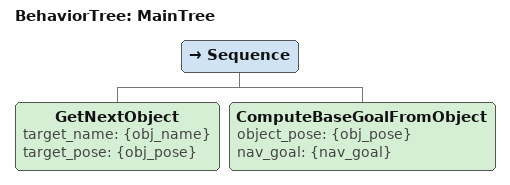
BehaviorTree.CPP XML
<root main_tree_to_execute="MainTree" BTCPP_format="4">
  <BehaviorTree ID="MainTree">
    <Sequence>
      <!-- 1) Get the next object from your spawner -->
      <GetNextObject target_name="{obj_name}" target_pose="{obj_pose}" />

      <!-- 2) Compute navigation goal from object pose -->
      <ComputeBaseGoalFromObject object_pose="{obj_pose}" nav_goal="{nav_goal}" />

      <!-- 3) Later: use NavigateToPose with nav_goal -->
    </Sequence>
  </BehaviorTree>
</root>
